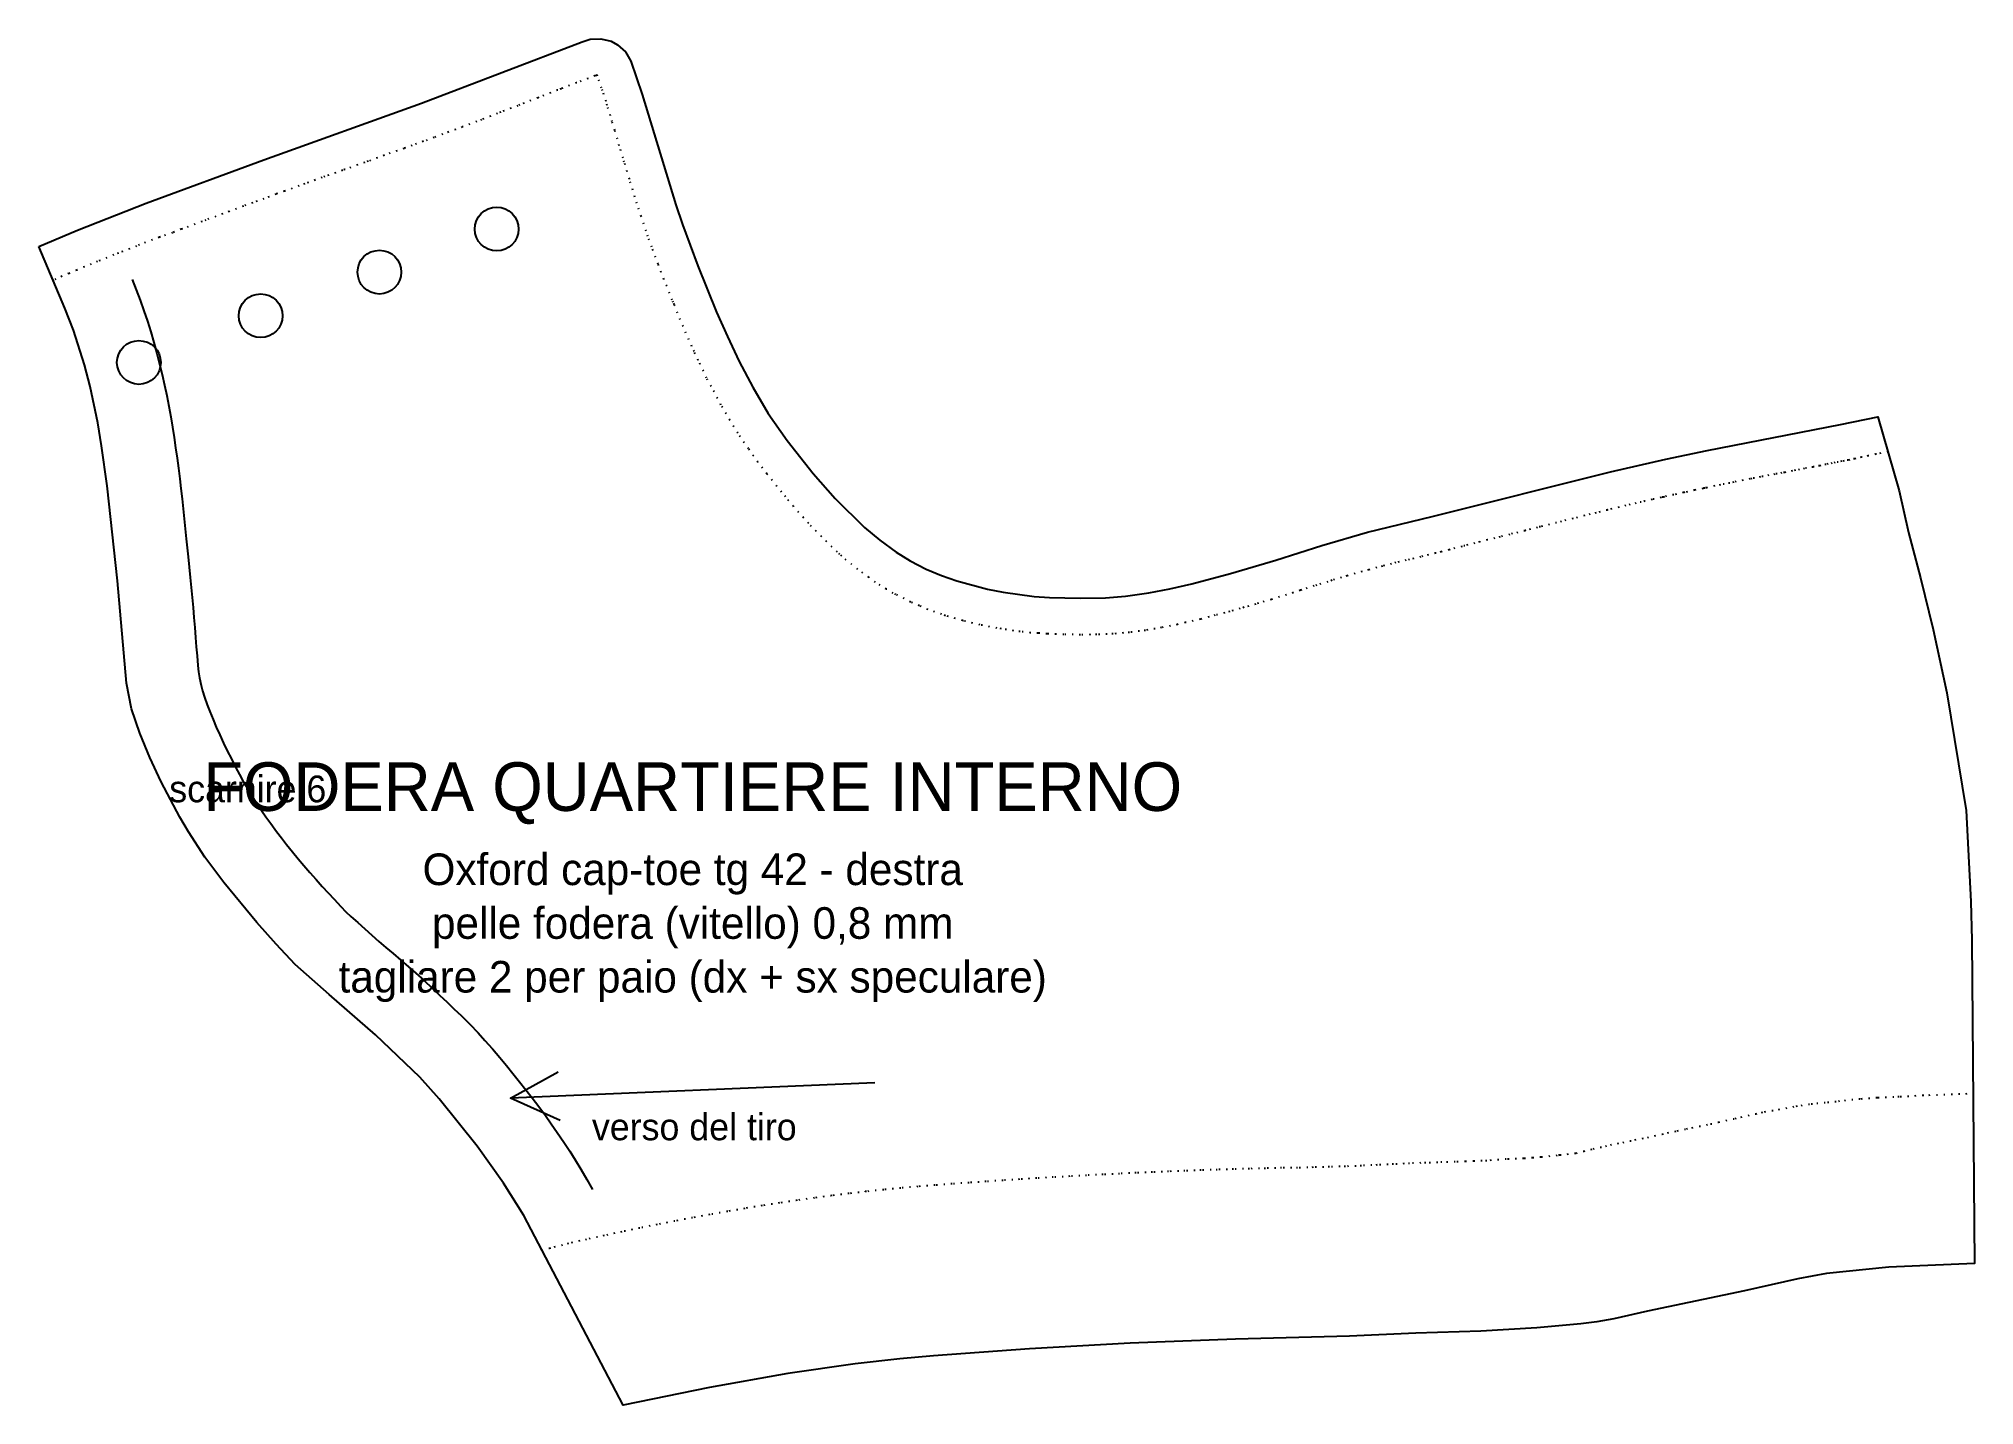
# Model space of a CAD drawing. Header units: millimetres. Extents: x 0 to 159, y 0 to 112.
import ezdxf
from ezdxf.enums import TextEntityAlignment as Align

# ---------------------------------------------------------------- set-up
doc = ezdxf.new("R2010")
doc.units = ezdxf.units.MM
doc.linetypes.add('DASHDOT', pattern=[3.556, 2.54, -0.508, 0, -0.508])
doc.linetypes.add('DOT', pattern=[0.508, 0, -0.508])
for name, color, linetype in [('MONTAGGIO', 5, 'DOT'), ('RIFERIMENTO', 3, 'CONTINUOUS'), ('SCARNITURA', 8, 'DASHDOT'), ('TAGLIO', 7, 'CONTINUOUS'), ('TESTO', 7, 'CONTINUOUS')]:
    doc.layers.add(name, color=color, linetype=linetype)

msp = doc.modelspace()

# ---------------------------------------------------------------- linework, layer by layer
at = {"layer": 'MONTAGGIO'}
for points in [[(45.94, 109.43), (45.85, 109.39), (45.76, 109.36), (44.28, 108.79), (44.24, 108.78), (42.97, 108.29), (42.7, 108.19), (42.69, 108.19), (41.14, 107.59), (41.06, 107.56), (39.58, 106.98), (39.42, 106.91), (38.01, 106.37), (37.75, 106.26), (36.43, 105.76), (36.04, 105.61), (34.84, 105.15), (34.3, 104.95), (33.25, 104.56), (32.53, 104.29), (31.65, 103.97), (30.73, 103.64), (30.05, 103.39), (28.92, 102.99), (28.44, 102.82), (27.09, 102.34), (26.82, 102.24), (25.22, 101.66), (25.19, 101.66), (25.01, 101.59), (23.54, 101.07), (23.33, 101), (21.88, 100.47), (21.43, 100.32), (20.21, 99.87), (19.52, 99.63), (18.53, 99.26), (17.61, 98.92), (16.84, 98.64), (15.68, 98.21), (15.14, 98.01), (13.75, 97.5), (13.44, 97.38), (11.82, 96.77), (11.73, 96.74), (11.01, 96.46), (10.01, 96.11), (9.93, 96.08), (8.29, 95.45), (8.05, 95.36), (6.56, 94.78), (6.18, 94.63), (4.84, 94.09), (4.32, 93.88), (3.13, 93.38), (2.48, 93.11), (1.42, 92.65), (1.24, 92.57), (1.16, 92.54)], [(152.13, 78.43), (152.13, 78.43), (151.17, 78.23), (151.14, 78.23), (150.54, 78.1), (150.5, 78.09), (150, 77.99), (149.94, 77.98), (149.48, 77.88), (149.39, 77.86), (148.99, 77.78), (148.87, 77.75), (148.52, 77.69), (148.33, 77.65), (148.03, 77.59), (147.79, 77.54), (147.54, 77.5), (147.21, 77.43), (147.03, 77.4), (146.61, 77.31), (146.52, 77.29), (146.04, 77.2), (145.98, 77.19), (145.96, 77.18), (145.43, 77.09), (145.27, 77.06), (144.85, 76.98), (144.52, 76.91), (144.26, 76.87), (143.71, 76.76), (143.64, 76.74), (143.4, 76.7), (143, 76.63), (142.83, 76.59), (142.33, 76.5), (141.86, 76.41), (141.64, 76.37), (141.14, 76.27), (140.93, 76.23), (140.8, 76.2), (140.2, 76.09), (139.64, 75.98), (139.44, 75.93), (139.11, 75.86), (138.66, 75.78), (138.35, 75.71), (137.87, 75.62), (137.21, 75.48), (137.05, 75.45), (136.91, 75.42), (136.22, 75.27), (135.42, 75.1), (135.37, 75.09), (135.31, 75.07), (134.51, 74.9), (133.74, 74.73), (133.63, 74.71), (133.48, 74.68), (132.74, 74.51), (132.13, 74.37), (131.83, 74.3), (131.42, 74.2), (130.92, 74.09), (130.57, 74.01), (130, 73.87), (129.08, 73.65), (129.06, 73.65), (129.04, 73.64), (128.12, 73.42), (127.63, 73.3), (127.18, 73.19), (126.22, 72.94), (126.22, 72.94), (126.22, 72.94), (125.27, 72.71), (124.86, 72.6), (124.29, 72.46), (123.54, 72.27), (123.3, 72.21), (122.33, 71.96), (122.28, 71.95), (122.27, 71.94), (121.25, 71.7), (121.02, 71.63), (120.22, 71.44), (119.79, 71.33), (119.18, 71.18), (118.55, 71.03), (118.15, 70.92), (117.33, 70.71), (117.09, 70.65), (116.12, 70.4), (116.04, 70.37), (115.38, 70.2), (114.96, 70.09), (114.91, 70.08), (113.87, 69.84), (113.7, 69.8), (112.77, 69.58), (112.5, 69.52), (111.65, 69.32), (111.29, 69.22), (110.53, 69.03), (110.08, 68.91), (109.41, 68.73), (108.86, 68.58), (108.3, 68.42), (107.63, 68.22), (107.18, 68.09), (106.4, 67.86), (106.06, 67.75), (105.15, 67.47), (104.93, 67.4), (103.91, 67.07), (103.79, 67.04), (102.66, 66.66), (102.66, 66.66), (102.66, 66.66), (101.5, 66.32), (101.4, 66.29), (100.34, 65.97), (100.12, 65.91), (99.16, 65.64), (98.84, 65.54), (97.98, 65.3), (97.57, 65.19), (96.78, 64.98), (96.28, 64.85), (95.57, 64.67), (94.98, 64.53), (94.34, 64.38), (93.68, 64.23), (93.11, 64.11), (92.37, 63.97), (91.84, 63.88), (91.05, 63.74), (90.55, 63.68), (89.72, 63.57), (89.23, 63.53), (88.39, 63.46), (87.89, 63.43), (87.04, 63.4), (86.51, 63.39), (85.69, 63.38), (85.11, 63.39), (84.34, 63.4), (83.69, 63.42), (82.96, 63.45), (82.22, 63.51), (81.6, 63.55), (80.74, 63.65), (80.21, 63.71), (79.2, 63.87), (78.82, 63.93), (77.63, 64.16), (77.43, 64.2), (76.08, 64.53), (76.01, 64.54), (76, 64.55), (74.59, 64.95), (74.27, 65.07), (73.16, 65.45), (72.45, 65.77), (71.73, 66.07), (70.52, 66.7), (70.29, 66.81), (69.73, 67.14), (68.83, 67.7), (68.3, 68.11), (67.37, 68.78), (66.06, 69.85), (65.89, 70), (65.71, 70.19), (64.41, 71.44), (63.34, 72.53), (62.92, 73), (62.09, 73.95), (61.43, 74.72), (61.1, 75.11), (59.91, 76.61), (59.17, 77.58), (58.39, 78.67), (57.5, 79.96), (56.86, 81.03), (56.12, 82.28), (55.31, 83.81), (54.94, 84.52), (54.26, 85.95), (53.91, 86.67), (53.73, 87.1), (53.01, 88.74), (52.27, 90.55), (52.19, 90.73), (52.12, 90.92), (51.43, 92.62), (50.96, 93.88), (50.74, 94.43), (50.43, 95.29), (50.12, 96.16), (49.97, 96.6), (49.56, 97.81), (49.21, 98.88), (49.05, 99.38), (48.6, 100.85), (48.59, 100.86), (48.59, 100.88), (48.17, 102.27), (48.07, 102.61), (47.76, 103.61), (47.6, 104.17), (47.39, 104.88), (47.17, 105.6), (47.03, 106.08), (46.77, 106.92), (46.67, 107.25), (46.38, 108.15), (46.3, 108.37), (45.97, 109.34), (45.94, 109.43)], [(41.38, 12.77), (42.02, 12.93), (42.41, 13.03), (43.5, 13.3), (43.84, 13.39), (44.97, 13.65), (45.28, 13.72), (46.44, 13.97), (46.73, 14.03), (47.9, 14.28), (48.17, 14.34), (49.35, 14.59), (49.61, 14.64), (50.8, 14.88), (51.06, 14.93), (52.24, 15.16), (52.5, 15.21), (53.69, 15.44), (53.93, 15.48), (55.13, 15.7), (55.37, 15.74), (56.58, 15.96), (56.81, 16), (58.01, 16.2), (58.23, 16.24), (59.44, 16.44), (59.66, 16.47), (60.87, 16.66), (61.09, 16.69), (62.31, 16.88), (62.52, 16.9), (63.73, 17.07), (63.94, 17.1), (65.16, 17.26), (65.36, 17.29), (66.58, 17.44), (66.78, 17.46), (68, 17.6), (68.2, 17.62), (69.42, 17.75), (69.61, 17.77), (70.82, 17.89), (71.02, 17.91), (72.23, 18.01), (72.43, 18.03), (73.64, 18.13), (73.84, 18.14), (75.04, 18.23), (75.24, 18.25), (76.44, 18.33), (76.65, 18.34), (77.84, 18.43), (78.04, 18.44), (79.23, 18.52), (79.44, 18.54), (80.61, 18.61), (80.82, 18.63), (82, 18.7), (82.21, 18.71), (83.36, 18.78), (83.58, 18.79), (84.74, 18.86), (84.95, 18.87), (86.1, 18.93), (86.32, 18.95), (87.46, 19.01), (87.68, 19.02), (88.82, 19.07), (89.04, 19.09), (90.17, 19.14), (90.39, 19.15), (91.51, 19.2), (91.74, 19.21), (92.85, 19.26), (93.08, 19.27), (94.19, 19.31), (94.42, 19.32), (95.52, 19.36), (95.75, 19.37), (96.85, 19.4), (97.08, 19.41), (98.18, 19.45), (98.41, 19.45), (99.5, 19.48), (99.73, 19.49), (100.82, 19.51), (101.06, 19.52), (102.14, 19.55), (102.38, 19.55), (103.46, 19.57), (103.7, 19.57), (104.77, 19.6), (105.01, 19.61), (106.08, 19.63), (106.34, 19.64), (107.4, 19.67), (107.66, 19.68), (108.72, 19.72), (108.97, 19.74), (110.03, 19.79), (110.3, 19.8), (111.35, 19.86), (111.64, 19.87), (112.67, 19.92), (113, 19.93), (114.01, 19.97), (114.38, 19.98), (115.33, 20.02), (115.82, 20.03), (116.67, 20.06), (117.36, 20.07), (118.03, 20.1), (119.02, 20.14), (119.41, 20.17), (120.83, 20.28), (120.84, 20.28), (120.85, 20.28), (122.2, 20.33), (122.88, 20.38), (123.61, 20.44), (125.03, 20.58), (125.1, 20.59), (125.14, 20.59), (126.47, 20.75), (127.1, 20.9), (127.86, 21.09), (128.88, 21.32), (129.29, 21.42), (130.31, 21.62), (130.89, 21.74), (131.31, 21.83), (132.33, 22.04), (133.55, 22.31), (134, 22.41), (134.79, 22.57), (135.54, 22.74), (136, 22.83), (137.53, 23.14), (138.19, 23.3), (139.55, 23.59), (140.02, 23.71), (141.25, 23.97), (141.73, 24.09), (141.97, 24.14), (143.12, 24.34), (144.29, 24.55), (144.57, 24.61), (144.98, 24.67), (145.82, 24.79), (146.26, 24.84), (147.16, 24.93), (148.05, 25.02), (148.54, 25.08), (149.73, 25.2), (149.92, 25.22), (151.13, 25.31), (151.27, 25.32), (151.3, 25.32), (152.94, 25.39), (153.13, 25.4), (154.97, 25.5), (155.5, 25.52), (159.1, 25.65)]]:
    msp.add_lwpolyline(points, dxfattribs=at)
at = {"layer": 'RIFERIMENTO'}
for centre in [(37.68, 96.75), (28.03, 93.21), (18.26, 89.62), (8.24, 85.78)]:
    msp.add_circle(centre, 1.8, dxfattribs=at)
at = {"layer": 'SCARNITURA'}
msp.add_lwpolyline([(7.68, 92.6), (8.02, 91.75), (8.34, 90.91), (8.65, 90.04), (8.94, 89.17), (9.21, 88.31), (9.48, 87.43), (9.72, 86.53), (9.95, 85.65), (10.15, 84.79), (10.35, 83.92), (10.53, 83.06), (10.7, 82.18), (10.86, 81.3), (11, 80.46), (11.13, 79.61), (11.26, 78.76), (11.38, 77.92), (11.49, 77.08), (11.6, 76.22), (11.7, 75.4), (11.79, 74.57), (11.88, 73.74), (11.97, 72.93), (12.05, 72.1), (12.13, 71.28), (12.2, 70.54), (12.29, 69.78), (12.38, 68.95), (12.47, 68.1), (12.55, 67.26), (12.63, 66.45), (12.7, 65.62), (12.77, 64.8), (12.84, 63.98), (12.9, 63.16), (12.96, 62.39), (13.03, 61.64), (13.1, 60.86), (13.15, 60.32), (13.24, 59.85), (13.37, 59.21), (13.47, 58.77), (13.65, 58.26), (13.86, 57.61), (14.07, 57.06), (14.34, 56.41), (14.6, 55.77), (14.89, 55.16), (15.21, 54.46), (15.51, 53.84), (15.85, 53.18), (16.2, 52.49), (16.51, 51.9), (16.83, 51.32), (17.2, 50.7), (17.54, 50.13), (17.93, 49.53), (18.33, 48.92), (18.68, 48.4), (19.09, 47.85), (19.56, 47.21), (19.96, 46.67), (20.39, 46.14), (20.88, 45.53), (21.35, 44.96), (21.82, 44.4), (22.31, 43.83), (22.82, 43.25), (23.33, 42.68), (23.81, 42.15), (24.31, 41.62), (24.85, 41.04), (25.26, 40.6), (25.68, 40.21), (26.25, 39.7), (26.82, 39.19), (27.4, 38.68), (27.98, 38.16), (28.56, 37.66), (29.16, 37.15), (29.78, 36.61), (30.41, 36.07), (31.02, 35.54), (31.71, 34.94), (32.38, 34.31), (32.98, 33.74), (33.59, 33.16), (34.16, 32.61), (34.77, 32.04), (35.47, 31.35), (36.14, 30.63), (36.71, 30), (37.32, 29.33), (37.93, 28.61), (38.47, 27.95), (39, 27.3), (39.56, 26.61), (40.08, 25.94), (40.59, 25.29), (41.14, 24.57), (41.68, 23.83), (42.16, 23.14), (42.66, 22.45), (43.2, 21.65), (43.68, 20.89), (44.13, 20.18), (44.6, 19.42), (45.1, 18.58), (45.55, 17.76)], dxfattribs=at)
at = {"layer": 'TAGLIO'}
msp.add_lwpolyline([(0, 95.31), (3.2, 96.66), (8.85, 98.88), (18.51, 102.45), (31.49, 107.1), (44.7, 112.16), (45.36, 112.37), (46.24, 112.41), (47.09, 112.2), (47.61, 111.92), (48.26, 111.33), (48.71, 110.57), (49.63, 107.82), (52.41, 98.75), (52.95, 97.14), (54.23, 93.72), (55.77, 89.92), (56.65, 87.91), (57.62, 85.86), (58.74, 83.74), (60.02, 81.59), (61.58, 79.36), (63.72, 76.66), (65.53, 74.59), (67.93, 72.21), (69.2, 71.16), (70.53, 70.18), (71.69, 69.47), (73.01, 68.79), (74.27, 68.25), (75.52, 67.81), (78.04, 67.14), (79.34, 66.88), (81.88, 66.54), (83.14, 66.45), (85.68, 66.38), (87.75, 66.43), (89.4, 66.56), (91.32, 66.83), (93.05, 67.17), (94.85, 67.58), (98.03, 68.43), (101.76, 69.52), (105.54, 70.73), (109.32, 71.81), (114.63, 73.1), (129.29, 76.79), (133.84, 77.83), (137.25, 78.55), (148.23, 80.69), (151.3, 81.32), (153.04, 75.23), (153.81, 71.8), (154.81, 68.06), (155.84, 63.82), (156.98, 58.61), (158.55, 48.93), (158.94, 41.43), (159.02, 38.27), (159.23, 11.65), (152.2, 11.35), (147.07, 10.83), (144.7, 10.4), (140.32, 9.42), (132.34, 7.75), (129.58, 7.1), (128.18, 6.86), (126.86, 6.69), (123.24, 6.37), (118.63, 6.11), (113.29, 5.93), (107.83, 5.68), (98.45, 5.45), (89.78, 5.11), (81.5, 4.64), (73.61, 4.08), (70.84, 3.82), (67.16, 3.4), (61.63, 2.61), (55.19, 1.47), (48.09, 0), (39.9, 15.6), (38.23, 18.28), (36.08, 21.32), (32.94, 25.22), (31.35, 26.98), (27.7, 30.48), (23.88, 33.78), (21.11, 36.25), (19.52, 37.94), (17.95, 39.71), (15.22, 43), (13.66, 45.09), (12.31, 47.17), (11.6, 48.39), (10.08, 51.27), (9.14, 53.28), (8.31, 55.28), (7.64, 57.3), (7.21, 59.41), (6.47, 67.82), (5.63, 75.63), (5.17, 78.93), (4.86, 80.81), (4.22, 83.79), (3.77, 85.58), (2.86, 88.43), (2.16, 90.26), (0, 95.31)], dxfattribs=at)
at = {"layer": 'TESTO'}
for points in [[(42.89, 23.43), (38.81, 25.26), (42.72, 27.43)], [(68.79, 26.53), (38.81, 25.26)]]:
    msp.add_lwpolyline(points, dxfattribs=at)

# ---------------------------------------------------------------- texts
for s, height, p in [('FODERA QUARTIERE INTERNO', 4, (53.8, 50.89)), ('scarnire 6', 2.2, (17.2, 50.7)), ('Oxford cap-toe tg 42 - destra', 2.6, (53.8, 44.09)), ('pelle fodera (vitello) 0,8 mm', 2.6, (53.8, 39.67)), ('tagliare 2 per paio (dx + sx speculare)', 2.6, (53.8, 35.25)), ('verso del tiro', 2.2, (53.93, 22.9))]:
    msp.add_text(s, height=height, dxfattribs=at).set_placement(p, align=Align.MIDDLE_CENTER)

doc.saveas('drawing.dxf')
